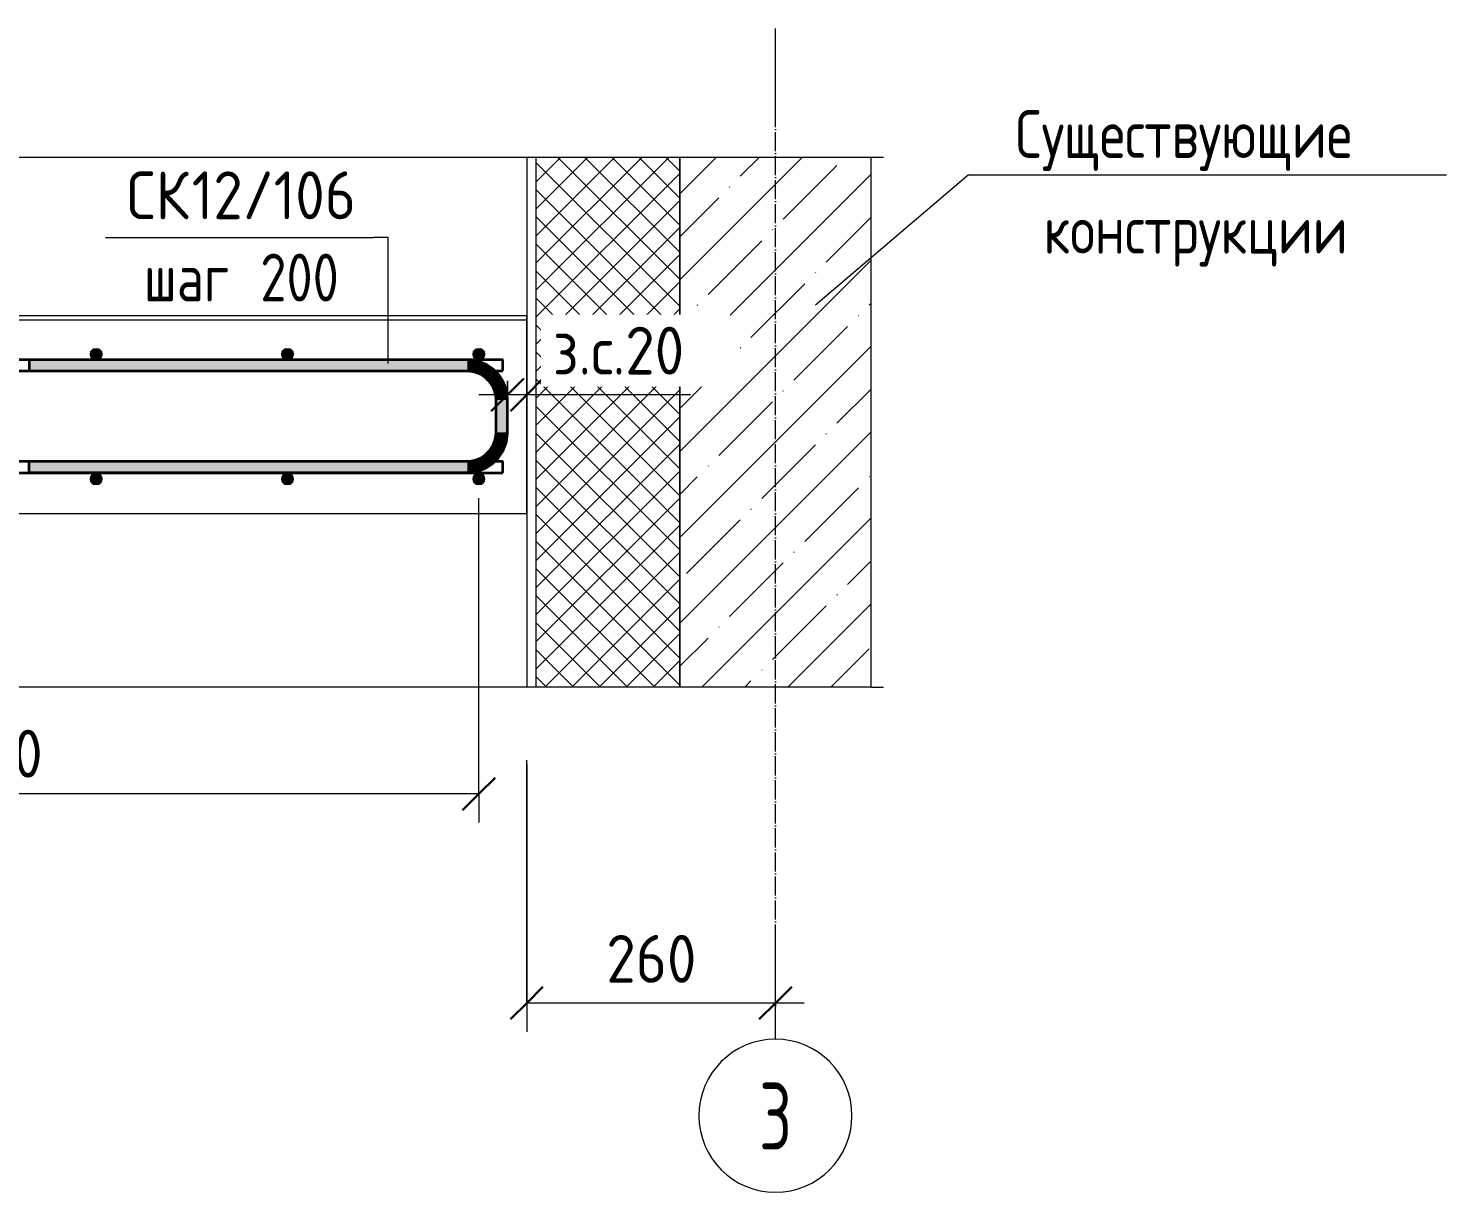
# Model space of a CAD drawing. Header units: millimetres. Extents: x -6516 to 17647, y -4389 to 6814.
# Drawn here: x 8290 to 9772, y -834 to 386 of the extents above; entities that cross this region are included whole.
import ezdxf

# ---------------------------------------------------------------- set-up
doc = ezdxf.new("R2010")
doc.units = ezdxf.units.MM
doc.linetypes.add('02 Штрихпунктирная _20 мм_', pattern=[25, 20, -2.5, 0, -2.5])
for name, color, linetype, lineweight in [('AA_Dim', 7, 'Continuous', 9), ('AA_Dim-20', 7, 'Continuous', 9), ('AA_Oformlenie', 7, 'Continuous', 9), ('AA_Vinoska', 7, 'Continuous', 9), ('AF_Perekritie', 7, 'Continuous', 60), ('AF_Perekritie_Опалубка', 253, 'Continuous', 20), ('AF_Stena', 7, 'Continuous', 60), ('AF_Stena_Опалубка_Существующая', 253, 'Continuous', 20), ('KR_Armatura', 7, 'Continuous', 20), ('KR_Armatura_Tonkie', 7, 'Continuous', 20), ('Оси', 7, 'Continuous', 9)]:
    doc.layers.add(name, color=color, linetype=linetype, lineweight=lineweight)
doc.styles.add('GOST Common', font='GOST_Common.ttf', dxfattribs={"width": 0.85, "height": 50})
doc.styles.add('ISOCPEUR', font='isocpeur.TTF', dxfattribs={"width": 0.7, "height": 70})
doc.styles.add('ISOCPEUR_1', font='isocpeur.TTF', dxfattribs={"width": 0.9, "height": 50})
doc.styles.add('ISOCPEUR_3', font='isocpeur.TTF', dxfattribs={"width": 0.8, "height": 50})
doc.dimstyles.new('01_Точн_3_знака__непрозр_', dxfattribs={"dimscale": 304.8, "dimtxt": 50.137748, "dimasz": 0.111549, "dimexe": 0.098425, "dimexo": 0.065617, "dimgap": 0.019685, "dimtad": 1, "dimdec": 3, "dimrnd": 0.001, "dimdsep": 46, "dimtxsty": 'ISOCPEUR_1', "dimblk1": 'OBLIQUE', "dimblk2": 'OBLIQUE', "dimsah": 1, "dimcen": 0.09, "dimdle": 0.098425, "dimazin": 0, "dimtfac": 1, "dimtdec": 4, "dimtix": 1, "dimtmove": 1, "dimatfit": 3, "dimfxl": 1, "dimtvp": 1, "dimtfill": 1, "dimtolj": 1, "dimtzin": 0, "dimlwd": 18, "dimlwe": 18, "dimarcsym": 2})
doc.dimstyles.new('05_Округл_1мм__прозр_', dxfattribs={"dimscale": 304.8, "dimtxt": 50.137748, "dimasz": 0.111549, "dimexe": 0.098425, "dimexo": 0.065617, "dimgap": 0.006562, "dimtad": 1, "dimdec": 0, "dimdsep": 46, "dimtxsty": 'ISOCPEUR_1', "dimblk1": 'OBLIQUE', "dimblk2": 'OBLIQUE', "dimsah": 1, "dimcen": 0.09, "dimdle": 0.098425, "dimazin": 0, "dimtfac": 1, "dimtdec": 4, "dimtix": 1, "dimtmove": 0, "dimatfit": 3, "dimfxl": 1, "dimtvp": 1, "dimtolj": 1, "dimtzin": 0, "dimlwd": 18, "dimlwe": 18, "dimarcsym": 2})
doc.dimstyles.new('05_Округл_5мм__непрозр__1', dxfattribs={"dimscale": 304.8, "dimtxt": 50.137748, "dimasz": 0.111549, "dimexe": 0.098425, "dimexo": 0.065617, "dimgap": 0.019685, "dimtad": 1, "dimdec": 0, "dimrnd": 5, "dimdsep": 46, "dimtxsty": 'ISOCPEUR_1', "dimblk1": 'OBLIQUE', "dimblk2": 'OBLIQUE', "dimsah": 1, "dimcen": 0.09, "dimdle": 0.098425, "dimazin": 0, "dimtfac": 1, "dimtdec": 4, "dimtix": 1, "dimtmove": 0, "dimatfit": 3, "dimfxl": 1, "dimtvp": 1, "dimtfill": 1, "dimtolj": 1, "dimtzin": 0, "dimlwd": 18, "dimlwe": 18, "dimarcsym": 2})

# ---------------------------------------------------------------- blocks, each defined once
blk = doc.blocks.new('Лестница - Лестница-3665978-КР_РЗ_Арм_а')
at = {"layer": 'AF_Perekritie', "lineweight": 20}
for p, q in [((-20990.1, 81.4), (-20990.1, 102.6)), ((-19590.1, 102.6), (-19590.1, 81.4)), ((-19590.1, 85.5), (-20990.1, 85.5)), ((-20990.1, 85.5), (-20990.1, 81.4)), ((-20990.1, 81.4), (-19590.1, 81.4)), ((-19590.1, -121.2), (-19590.1, 85.5)), ((-19590.1, 81.4), (-19590.1, 85.5)), ((-20990.1, -120.6), (-20990.1, -121.2)), ((-20990.1, -121.2), (-19590.1, -121.2)), ((-19590.1, -121.2), (-19590.1, -120.6))]:
    blk.add_line(p, q, dxfattribs=at)
blk = doc.blocks.new('011_ЛинияОбрыва _ЭлУзла_Линия_ - Тип 1-3937994-КР_РЗ_Арм_а')
at = {"layer": 'AA_Oformlenie'}
for p, q in [((-21190.1, 251.4), (-20232.1, 251.4)), ((-20187.5, 251.4), (-19230.1, 251.4))]:
    blk.add_line(p, q, dxfattribs=at)
blk = doc.blocks.new('Ось сетки - d_4мм-2765513-КР_РЗ_Арм_а')
at = {"layer": 'Оси'}
for start, end in [(0, 180), (0, 180), (180, 0), (180, 0)]:
    blk.add_arc((-19330.1, -750.7), 80, start, end, dxfattribs=at)
blk = doc.blocks.new('010_Текст с выноской - Текст 2 строки-3751057-КР_РЗ_Арм_а')
at = {"layer": 'AA_Vinoska'}
blk.add_line((-19128.6, 232.9), (-18628.6, 232.9), dxfattribs=at)
blk = doc.blocks.new('DIMBLOCK70-КР_РЗ_Арм_а')
at = {"layer": 'AA_Dim-20', "lineweight": 18}
for p, q in [((7460.9, -414.3), (7460.9, -105.1)), ((7560.9, -414.3), (7560.9, -105.1)), ((8760.9, -414.3), (8760.9, -105.1)), ((7460.9, -414.3), (7460.9, -444.3)), ((8760.9, -414.3), (7560.9, -414.3)), ((7560.9, -414.3), (7560.9, -444.3)), ((8760.9, -414.3), (8760.9, -444.3))]:
    blk.add_line(p, q, dxfattribs=at)
at = {"layer": 'AA_Dim-20', "lineweight": 30}
for p, q in [((7460.9, -414.3), (7477.9, -397.3)), ((7560.9, -414.3), (7577.9, -397.3)), ((8760.9, -414.3), (8777.9, -397.3)), ((7460.9, -414.3), (7443.9, -431.3)), ((7560.9, -414.3), (7543.9, -431.3)), ((8760.9, -414.3), (8743.9, -431.3))]:
    blk.add_line(p, q, dxfattribs=at)
at = {"layer": 'AA_Dim-20', "color": 0, "lineweight": 18, "insert": (8009.5, -347.2), "char_height": 50, "width": 363.262, "attachment_point": 1, "line_spacing_factor": 1.135194, "style": 'ISOCPEUR_1'}
blk.add_mtext('6х200=1200', dxfattribs=at)
blk = doc.blocks.new('_None')
blk = doc.blocks.new('042_М_Арматуры - Диам длина поз _ Шаг-2260295-КР_РЗ_Арм_а')
at = {"layer": 'AA_Vinoska'}
blk.add_line((-20920.8, 167.5), (-20640.8, 167.5), dxfattribs=at)
blk = doc.blocks.new('DIMBLOCK74-КР_РЗ_Арм_а')
at = {"layer": 'AA_Dim-20', "lineweight": 18}
for p, q in [((8810.9, -1.1), (8810.9, 33)), ((8790.9, 17.6), (8790.9, -27)), ((8790.9, 3), (8790.9, 17.6)), ((8840.9, 3), (8760.9, 3)), ((8818.2, 3), (8800.9, 3)), ((8810.9, 3), (8810.9, -1.1)), ((8982, 3), (8818.2, 3))]:
    blk.add_line(p, q, dxfattribs=at)
at = {"layer": 'AA_Dim-20', "lineweight": 30}
for p, q in [((8790.9, 3), (8807.9, 20)), ((8810.9, 3), (8827.9, 20)), ((8790.9, 3), (8773.9, -14)), ((8810.9, 3), (8793.9, -14))]:
    blk.add_line(p, q, dxfattribs=at)
at = {"layer": 'AA_Dim-20', "color": 0, "lineweight": 18, "insert": (8838.2, 74.1), "char_height": 50, "width": 172.55, "attachment_point": 1, "line_spacing_factor": 1.135194, "style": 'ISOCPEUR_1', "bg_fill": 3, "box_fill_scale": 1.25, "bg_fill_color": 256, "bg_fill_true_color": 13158600, "bg_fill_transparency": 0}
blk.add_mtext('з.с.20', dxfattribs=at)
blk = doc.blocks.new('_Oblique')
at = {"color": 0, "linetype": 'ByBlock', "lineweight": -2}
blk.add_line((-0.5, -0.5), (0.5, 0.5), dxfattribs=at)
blk = doc.blocks.new('DIMBLOCK76-КР_РЗ_Арм_а')
at = {"layer": 'AA_Dim-20', "lineweight": 18}
for p, q in [((8810.9, -632.9), (8810.9, -379)), ((8810.9, -383), (8810.9, -662.9)), ((9070.9, -636.9), (9070.9, -602.9)), ((9100.9, -632.9), (8810.9, -632.9)), ((9070.9, -632.9), (9070.9, -636.9))]:
    blk.add_line(p, q, dxfattribs=at)
at = {"layer": 'AA_Dim-20', "lineweight": 30}
for p, q in [((8810.9, -632.9), (8827.9, -615.9)), ((9070.9, -632.9), (9087.9, -615.9)), ((8810.9, -632.9), (8793.9, -649.9)), ((9070.9, -632.9), (9053.9, -649.9))]:
    blk.add_line(p, q, dxfattribs=at)
at = {"layer": 'AA_Dim-20', "color": 0, "lineweight": 18, "insert": (8894.1, -561.7), "char_height": 50, "width": 112.384, "attachment_point": 1, "line_spacing_factor": 1.135194, "style": 'ISOCPEUR_1', "bg_fill": 3, "box_fill_scale": 1.25, "bg_fill_color": 256, "bg_fill_true_color": 13158600, "bg_fill_transparency": 0}
blk.add_mtext('260', dxfattribs=at)

msp = doc.modelspace()

# ---------------------------------------------------------------- hatches: boundary and pattern name
at = {"layer": 'AF_Stena', "lineweight": 9}
h = msp.add_hatch(dxfattribs=at)
h.set_pattern_fill('FP_10', color=256, style=0, pattern_type=2)
h.set_pattern_definition([(45, (7911.496, 51.712), (-14.14214, 14.14214), []), (135, (7911.496, 51.712), (-14.14214, -14.14214), [])])
h.paths.add_polyline_path([(8970.9004, -302.6252), (8970.9004, 251.4132), (8820.9004, 251.4132), (8820.9004, -302.6252)])
h = msp.add_hatch(dxfattribs=at)
h.set_pattern_fill('FP_9', color=256, style=0, pattern_type=2)
h.set_pattern_definition([(45, (7911.496, 51.71), (-44.9013, 44.9013), []), (45, (7956.4, 51.71), (-44.9013, 44.9013), [79.375, -15.875, 0.6706, -15.204])])
h.paths.add_polyline_path([(9170.9004, -302.6252), (9170.9004, 251.4132), (8970.9004, 251.4132), (8970.9004, -302.6252)])
at = {"layer": 'KR_Armatura'}
h = msp.add_hatch(color=256, dxfattribs=at)
edge = h.paths.add_edge_path()
edge.add_arc((8360.9004, 45.4554), 6, 0, 360)
for points in [[(8357.9004, 40.2592), (8363.9004, 40.2592), (8366.9004, 45.4554), (8363.9004, 50.6515), (8357.9004, 50.6515), (8354.9004, 45.4554)], [(8557.9004, 40.2592), (8563.9004, 40.2592), (8566.9004, 45.4554), (8563.9004, 50.6515), (8557.9004, 50.6515), (8554.9004, 45.4554)], [(8757.9004, 40.2592), (8763.9004, 40.2592), (8766.9004, 45.4554), (8763.9004, 50.6515), (8757.9004, 50.6515), (8754.9004, 45.4554)], [(8357.9004, -90.3403), (8363.9004, -90.3403), (8366.9004, -85.1442), (8363.9004, -79.948), (8357.9004, -79.948), (8354.9004, -85.1442)], [(8557.9004, -90.3403), (8563.9004, -90.3403), (8566.9004, -85.1442), (8563.9004, -79.948), (8557.9004, -79.948), (8554.9004, -85.1442)], [(8757.9004, -90.3403), (8763.9004, -90.3403), (8766.9004, -85.1442), (8763.9004, -79.948), (8757.9004, -79.948), (8754.9004, -85.1442)]]:
    msp.add_hatch(color=256, dxfattribs=at).paths.add_polyline_path(points)
h = msp.add_hatch(color=256, dxfattribs=at)
edge = h.paths.add_edge_path()
edge.add_arc((8560.9004, 45.4554), 6, 0, 360)
h = msp.add_hatch(color=256, dxfattribs=at)
edge = h.paths.add_edge_path()
edge.add_arc((8760.9004, 45.4554), 6, 0, 360)
h = msp.add_hatch(color=256, dxfattribs=at)
edge = h.paths.add_edge_path()
edge.add_arc((8360.9004, -85.1442), 6, 0, 360)
h = msp.add_hatch(color=256, dxfattribs=at)
edge = h.paths.add_edge_path()
edge.add_arc((8560.9004, -85.1442), 6, 0, 360)
h = msp.add_hatch(color=256, dxfattribs=at)
edge = h.paths.add_edge_path()
edge.add_arc((8760.9004, -85.1442), 6, 0, 360)
at = {"layer": 'KR_Armatura_Tonkie'}
for color, points in [(250, [(8654.0336, 27.5348), (8748.9004, 27.5348), (8748.9004, 39.5348), (8290.9004, 39.5348), (8290.9004, 27.5348)]), (250, [(8749.6367, 27.5257), (8749.9311, 39.5221), (8748.9004, 39.5348)]), (250, [(8749.6367, 27.5257), (8748.9004, 39.5348), (8748.9004, 27.5348)]), (250, [(8756.1904, 26.636), (8749.9311, 39.5221), (8749.6367, 27.5257)]), (250, [(8756.1904, 26.636), (8759.1049, 38.2767), (8749.9311, 39.5221)]), (250, [(8763.0433, 23.9938), (8759.1049, 38.2767), (8756.1904, 26.636)]), (250, [(8763.0433, 23.9938), (8768.6981, 34.5779), (8759.1049, 38.2767)]), (250, [(8767.9332, 20.728), (8768.6981, 34.5779), (8763.0433, 23.9938)]), (250, [(8767.9332, 20.728), (8775.5439, 30.0058), (8768.6981, 34.5779)]), (250, [(8772.0916, 16.5715), (8775.3586, 29.7799), (8767.9332, 20.728), (8768.6981, 19.9635)]), (250, [(8772.0916, 16.5715), (8781.366, 24.1863), (8775.5439, 30.0058)]), (250, [(8775.3586, 11.6843), (8781.366, 24.1863), (8772.0916, 16.5715)]), (250, [(8775.3586, 11.6843), (8785.9406, 17.3431), (8781.366, 24.1863), (8775.5439, 12.07)]), (250, [(8777.6088, 6.2542), (8785.9406, 17.3431), (8775.3586, 11.6843), (8776.1647, 9.7391)]), (250, [(8777.6088, 6.2542), (8789.0917, 9.7391), (8785.9406, 17.3431), (8778.3389, 7.226)]), (250, [(8778.5758, 1.9503), (8789.0917, 9.7391), (8777.6088, 6.2542), (8778.18, 3.7119)]), (250, [(8778.5758, 1.9503), (8790.4458, 3.7119), (8789.0917, 9.7391), (8784.3866, 6.2542)]), (250, [(8778.9004, -2.4488), (8790.4458, 3.7119), (8778.5758, 1.9503)]), (250, [(8790.9004, -2.4488), (8790.4458, 3.7119), (8778.9004, -2.4488), (8789.0917, -2.4488)]), (250, [(8790.9004, -36.4333), (8790.9004, -2.4488), (8778.9004, -2.4488), (8778.9004, -36.4333)]), (250, [(8775.3586, -50.5664), (8789.6416, -46.6351), (8778.0015, -43.7181), (8776.8758, -46.6351)]), (250, [(8778.0015, -43.7181), (8790.8877, -37.4637), (8778.8914, -37.1691), (8778.8513, -37.4637)]), (250, [(8789.6416, -46.6351), (8790.8877, -37.4637), (8778.0015, -43.7181)]), (250, [(8778.8914, -37.1691), (8790.9004, -36.4333), (8778.9004, -36.4333)]), (250, [(8790.8877, -37.4637), (8790.9004, -36.4333), (8778.9004, -37.1693)]), (250, [(8781.366, -63.0684), (8772.0916, -55.4536), (8767.9332, -59.61), (8775.3586, -61.5218)]), (250, [(8785.9406, -56.2252), (8775.3586, -50.5664), (8772.0916, -55.4536), (8781.366, -55.9703)]), (250, [(8781.366, -63.0684), (8785.9406, -56.2252), (8772.0916, -55.4536), (8775.3586, -58.136)]), (250, [(8785.9406, -56.2252), (8789.6416, -46.6351), (8775.3586, -50.5664), (8778.0015, -51.9798)]), (256, [(8290.9004, -78.4169), (8748.9004, -78.4169), (8748.9004, -66.4169), (8290.9004, -66.4169)]), (250, [(8755.0627, -77.9625), (8753.3027, -66.0923), (8748.9004, -66.4169)]), (250, [(8748.9004, -78.4169), (8755.0627, -77.9625), (8748.9004, -66.4169)]), (250, [(8761.0916, -76.6093), (8757.6097, -65.1256), (8753.3027, -66.0923), (8755.0627, -68.4687)]), (250, [(8755.0627, -77.9625), (8761.0916, -76.6093), (8753.3027, -66.0923)]), (250, [(8768.6981, -73.46), (8763.0433, -62.8759), (8757.6097, -65.1256), (8767.9332, -72.8852)]), (250, [(8761.0916, -76.6093), (8768.6981, -73.46), (8757.6097, -65.1256)]), (250, [(8775.5439, -68.8879), (8767.9332, -59.61), (8763.0433, -62.8759), (8772.0916, -67.2275)]), (250, [(8768.6981, -73.46), (8775.5439, -68.8879), (8763.0433, -62.8759), (8767.9332, -72.0285)]), (250, [(8775.5439, -68.8879), (8781.366, -63.0684), (8767.9332, -59.61)])]:
    msp.add_hatch(color=color, dxfattribs=at).paths.add_polyline_path(points)

# ---------------------------------------------------------------- linework, layer by layer
at = {"layer": 'AA_Vinoska'}
for p, q in [((9170.9004, 251.4132), (9183.7999, 251.4132)), ((9112.8612, 96.873), (9272.355, 232.9063)), ((8666.0012, 167.4701), (8650.6674, 167.4701)), ((8666.0012, 35.6915), (8666.0012, 167.4701)), ((9170.9004, -302.6252), (9183.7999, -302.6252))]:
    msp.add_line(p, q, dxfattribs=at)
at = {"layer": 'AF_Stena_Опалубка_Существующая'}
for p, q in [((8810.9004, 251.4132), (8810.9004, -302.6252)), ((8820.9004, -302.6252), (8820.9004, 251.4132)), ((8970.9004, 251.4132), (8970.9004, -302.6252)), ((8970.9004, -302.6252), (8970.9004, 251.4132)), ((9170.9004, -302.6252), (9170.9004, 251.4132))]:
    msp.add_line(p, q, dxfattribs=at)
at = {"layer": 'KR_Armatura'}
for p, q in [((8357.9004, 50.6515), (8354.9004, 45.4554)), ((8354.9004, 46.053), (8354.9004, 45.4554)), ((8354.9004, 45.4554), (8357.9004, 40.2592)), ((8363.9004, 50.6515), (8357.9004, 50.6515)), ((8366.9004, 45.4554), (8363.9004, 50.6515)), ((8363.9004, 40.2592), (8366.9004, 45.4554)), ((8366.9004, 46.053), (8366.9004, 45.4554)), ((8557.9004, 50.6515), (8554.9004, 45.4554)), ((8554.9004, 46.053), (8554.9004, 45.4554)), ((8554.9004, 45.4554), (8557.9004, 40.2592)), ((8563.9004, 50.6515), (8557.9004, 50.6515)), ((8566.9004, 45.4554), (8563.9004, 50.6515)), ((8563.9004, 40.2592), (8566.9004, 45.4554)), ((8566.9004, 46.053), (8566.9004, 45.4554)), ((8757.9004, 50.6515), (8754.9004, 45.4554)), ((8754.9004, 46.053), (8754.9004, 45.4554)), ((8754.9004, 45.4554), (8757.9004, 40.2592)), ((8763.9004, 50.6515), (8757.9004, 50.6515)), ((8766.9004, 45.4554), (8763.9004, 50.6515)), ((8763.9004, 40.2592), (8766.9004, 45.4554)), ((8766.9004, 46.053), (8766.9004, 45.4554)), ((8357.9004, 40.2592), (8363.9004, 40.2592)), ((8557.9004, 40.2592), (8563.9004, 40.2592)), ((8757.9004, 40.2592), (8763.9004, 40.2592)), ((8357.9004, -79.948), (8354.9004, -85.1442)), ((8354.9004, -84.5465), (8354.9004, -85.1442)), ((8354.9004, -85.1442), (8357.9004, -90.3403)), ((8363.9004, -79.948), (8357.9004, -79.948)), ((8366.9004, -85.1442), (8363.9004, -79.948)), ((8363.9004, -90.3403), (8366.9004, -85.1442)), ((8366.9004, -84.5465), (8366.9004, -85.1442)), ((8557.9004, -79.948), (8554.9004, -85.1442)), ((8554.9004, -84.5465), (8554.9004, -85.1442)), ((8554.9004, -85.1442), (8557.9004, -90.3403)), ((8563.9004, -79.948), (8557.9004, -79.948)), ((8566.9004, -85.1442), (8563.9004, -79.948)), ((8563.9004, -90.3403), (8566.9004, -85.1442)), ((8566.9004, -84.5465), (8566.9004, -85.1442)), ((8757.9004, -79.948), (8754.9004, -85.1442)), ((8754.9004, -84.5465), (8754.9004, -85.1442)), ((8754.9004, -85.1442), (8757.9004, -90.3403)), ((8763.9004, -79.948), (8757.9004, -79.948)), ((8766.9004, -85.1442), (8763.9004, -79.948)), ((8763.9004, -90.3403), (8766.9004, -85.1442)), ((8766.9004, -84.5465), (8766.9004, -85.1442)), ((8357.9004, -90.3403), (8363.9004, -90.3403)), ((8557.9004, -90.3403), (8563.9004, -90.3403)), ((8757.9004, -90.3403), (8763.9004, -90.3403))]:
    msp.add_line(p, q, dxfattribs=at)
for centre in [(8360.9004, 45.4554), (8560.9004, 45.4554), (8760.9004, 45.4554), (8360.9004, -85.1442), (8560.9004, -85.1442), (8760.9004, -85.1442)]:
    msp.add_circle(centre, 6, dxfattribs=at)
at = {"layer": 'KR_Armatura_Tonkie', "lineweight": 35}
for p, q in [((7435.9004, 39.8973), (8785.9004, 39.8973)), ((8748.9004, 39.5348), (8290.9004, 39.5348)), ((8290.9004, 39.5348), (8290.9004, 27.5348)), ((8749.9311, 39.5221), (8748.9004, 39.5348)), ((8759.1049, 38.2767), (8749.9311, 39.5221)), ((8768.6981, 34.5779), (8759.1049, 38.2767)), ((8775.5439, 30.0058), (8768.6981, 34.5779)), ((8781.366, 24.1863), (8775.5439, 30.0058)), ((8785.9004, 27.8973), (8785.9004, 39.8973)), ((7930.9004, 27.8973), (8290.9004, 27.8973)), ((8748.9004, 27.5348), (8290.9004, 27.5348)), ((8749.6367, 27.5257), (8748.9004, 27.5348)), ((8756.1904, 26.636), (8749.6367, 27.5257)), ((8763.0433, 23.9938), (8756.1904, 26.636)), ((8767.9332, 20.728), (8763.0433, 23.9938)), ((8772.0916, 16.5715), (8767.9332, 20.728)), ((8775.3586, 11.6843), (8772.0916, 16.5715)), ((8777.6534, 27.8973), (8785.9004, 27.8973)), ((8785.9406, 17.3431), (8781.366, 24.1863)), ((8789.0917, 9.7391), (8785.9406, 17.3431)), ((8777.6088, 6.2542), (8775.3586, 11.6843)), ((8778.5758, 1.9503), (8777.6088, 6.2542)), ((8778.9004, -2.4488), (8778.5758, 1.9503)), ((8790.4458, 3.7119), (8789.0917, 9.7391)), ((8790.9004, -2.4488), (8790.4458, 3.7119)), ((8778.9004, -36.4333), (8778.9004, -2.4488)), ((8790.9004, -36.4333), (8790.9004, -2.4488)), ((8775.3586, -50.5664), (8778.0015, -43.7181)), ((8778.0015, -43.7181), (8778.8914, -37.1691)), ((8778.8914, -37.1691), (8778.9004, -36.4333)), ((8789.6416, -46.6351), (8790.8877, -37.4637)), ((8790.8877, -37.4637), (8790.9004, -36.4333)), ((8767.9332, -59.61), (8772.0916, -55.4536)), ((8772.0916, -55.4536), (8775.3586, -50.5664)), ((8781.366, -63.0684), (8785.9406, -56.2252)), ((8785.9406, -56.2252), (8789.6416, -46.6351)), ((7930.9004, -66.594), (8290.9004, -66.594)), ((8290.9004, -66.4169), (8748.9004, -66.4169)), ((8290.9004, -78.4169), (8290.9004, -66.4169)), ((8748.9004, -66.4169), (8753.3027, -66.0923)), ((8753.3027, -66.0923), (8757.6097, -65.1256)), ((8757.6097, -65.1256), (8763.0433, -62.8759)), ((8761.0916, -76.6093), (8768.6981, -73.46)), ((8763.0433, -62.8759), (8767.9332, -59.61)), ((8768.6981, -73.46), (8775.5439, -68.8879)), ((8775.5439, -68.8879), (8781.366, -63.0684)), ((8777.8388, -66.594), (8785.9004, -66.594)), ((8785.9004, -78.594), (8785.9004, -66.594)), ((7435.9004, -78.594), (8785.9004, -78.594)), ((8290.9004, -78.4169), (8748.9004, -78.4169)), ((8748.9004, -78.4169), (8755.0627, -77.9625)), ((8755.0627, -77.9625), (8761.0916, -76.6093))]:
    msp.add_line(p, q, dxfattribs=at)
at = {"layer": 'Оси'}
for p, q in [((9070.9004, 286.0005), (9070.9004, 386.0005)), ((9070.9004, -670.661), (9070.9004, -570.661))]:
    msp.add_line(p, q, dxfattribs=at)
at = {"layer": 'Оси', "linetype": '02 Штрихпунктирная _20 мм_'}
msp.add_line((9070.9004, -570.661), (9070.9004, 286.0005), dxfattribs=at)

# ---------------------------------------------------------------- block references
at = {"layer": 'AA_Oformlenie'}
msp.add_blockref('011_ЛинияОбрыва _ЭлУзла_Линия_ - Тип 1-3937994-КР_РЗ_Арм_а', (28400.962, 0), dxfattribs=at)
at = {"layer": 'AA_Oformlenie', "rotation": 180}
msp.add_blockref('011_ЛинияОбрыва _ЭлУзла_Линия_ - Тип 1-3937994-КР_РЗ_Арм_а', (-12019.1612, -51.212), dxfattribs=at)
at = {"layer": 'AA_Vinoska'}
for name, p in [('010_Текст с выноской - Текст 2 строки-3751057-КР_РЗ_Арм_а', (28400.962, 0)), ('042_М_Арматуры - Диам длина поз _ Шаг-2260295-КР_РЗ_Арм_а', (29291.5088, 0))]:
    msp.add_blockref(name, p, dxfattribs=at)
at = {"layer": 'AF_Perekritie_Опалубка'}
msp.add_blockref('Лестница - Лестница-3665978-КР_РЗ_Арм_а', (28400.962, 0), dxfattribs=at)
at = {"layer": 'Оси'}
msp.add_blockref('Ось сетки - d_4мм-2765513-КР_РЗ_Арм_а', (28400.962, 0), dxfattribs=at)

# ---------------------------------------------------------------- texts
at = {"layer": 'AA_Vinoska', "char_height": 50, "attachment_point": 1}
for s, insert, width, style in [('Существующие', (9321.8457, 300.5524), 483.818406, 'GOST Common'), ('СК', (8392.9602, 236.4751), 82.253137, 'ISOCPEUR_1'), ('12/106', (8460.8258, 236.4751), 210.683475, 'ISOCPEUR_1'), ('конструкции', (9351.0857, 200.5524), 412.949231, 'GOST Common'), (' 200', (8507.0085, 150.494), 133.4008, 'ISOCPEUR_3'), ('шаг', (8410.7002, 150.494), 116.7257, 'ISOCPEUR_3')]:
    msp.add_mtext(s, dxfattribs=dict(at, insert=insert, width=width, style=style))
at = {"layer": 'Оси', "insert": (9053.7243, -716.1689), "char_height": 70, "width": 41.527412, "attachment_point": 1, "style": 'ISOCPEUR'}
msp.add_mtext('\\fISOCPEUR|b0|i0|c204|p34|;\\W.7;3', dxfattribs=at)

# ---------------------------------------------------------------- dimensions: what is measured, and where the dimension line sits
at = {"layer": 'AA_Dim', "lineweight": 18}
dim = msp.add_linear_dim(base=(7560.9004, -414.3271), p1=(8760.9004, -85.1442), p2=(7560.9004, -85.1442), angle=0, text='6х200=1200', dimstyle='05_Округл_1мм__прозр_', override={"dimpost": '<>', "dimblk1": 'None', "dimblk2": 'None', "dimsah": 1, "dimfxl": 1200}, dxfattribs=at)
dim.commit()
dim.dimension.update_dxf_attribs({"geometry": 'DIMBLOCK70-КР_РЗ_Арм_а', "text_midpoint": (8160.9004, -387.3271)})

# ---------------------------------------------------------------- next in the draw order: dimensions: what is measured, and where the dimension line sits
dim = msp.add_linear_dim(base=(8790.9004, 2.9823), p1=(8810.9004, -21.0593), p2=(8790.9004, -2.4488), dimstyle='01_Точн_3_знака__непрозр_', override={"dimpost": 'з.с.<>', "dimfxl": 27.319447}, dxfattribs=at)
dim.commit()
dim.dimension.update_dxf_attribs({"geometry": 'DIMBLOCK74-КР_РЗ_Арм_а', "text_midpoint": (8924.4339, 40.7849), "dimtype": 160})
dim = msp.add_linear_dim(base=(8810.9004, -632.8739), p1=(9070.9004, -656.9155), p2=(8810.9004, -362.9853), dimstyle='05_Округл_5мм__непрозр__1', override={"dimpost": '<>', "dimfxl": 392.421971}, dxfattribs=at)
dim.commit()
dim.dimension.update_dxf_attribs({"geometry": 'DIMBLOCK76-КР_РЗ_Арм_а', "text_midpoint": (8940.9004, -601.8739)})

doc.saveas('drawing.dxf')
